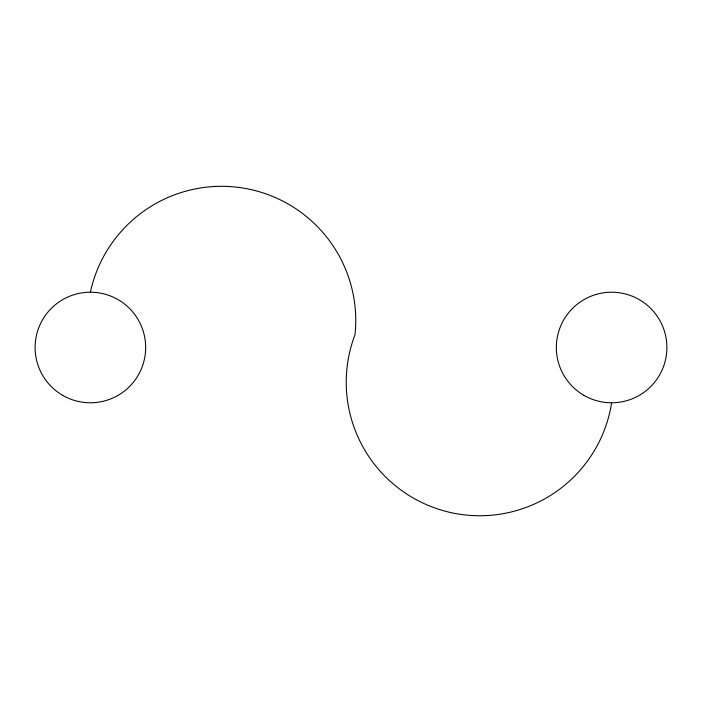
<?xml version="1.0" encoding="UTF-8"?>
<svg xmlns="http://www.w3.org/2000/svg" width="702" height="702" viewBox="0 0 702 702"><rect width="100%" height="100%" fill="white"/><g stroke="black" fill="none" stroke-linecap="round" stroke-linejoin="round"><path stroke-width="1.05" d="M90.382 292.216A134.196 134.196 0 0 1 242.839 188.013A134.196 134.196 0 0 1 355.001 334.714A133.477 133.477 0 0 0 445.507 511.284A133.477 133.477 0 0 0 611.617 402.781M62.741 395.375A55.282 55.282 0 0 0 145.665 347.499A55.282 55.282 0 0 0 62.741 299.622A55.282 55.282 0 0 0 62.741 395.375M583.976 395.375A55.282 55.282 0 0 0 666.9 347.499A55.282 55.282 0 0 0 583.976 299.622A55.282 55.282 0 0 0 583.976 395.375"/></g></svg>
